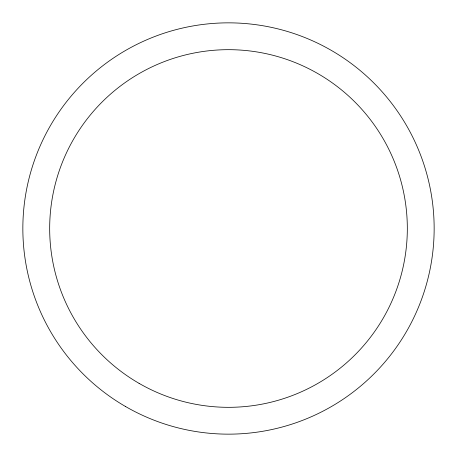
<?xml version="1.0" encoding="UTF-8"?>
<svg xmlns="http://www.w3.org/2000/svg" width="457" height="457" viewBox="0 0 457 457"><rect width="100%" height="100%" fill="white"/><g stroke="black" fill="none" stroke-linecap="round" stroke-linejoin="round"><path stroke-width="0.69" d="M139.088 383.366A178.824 178.824 0 0 0 407.324 228.5A178.824 178.824 0 0 0 139.088 73.634A178.824 178.824 0 0 0 139.088 383.366M125.675 406.599A205.65 205.65 0 0 0 434.15 228.5A205.65 205.65 0 0 0 125.675 50.401A205.65 205.65 0 0 0 125.675 406.599"/></g></svg>
